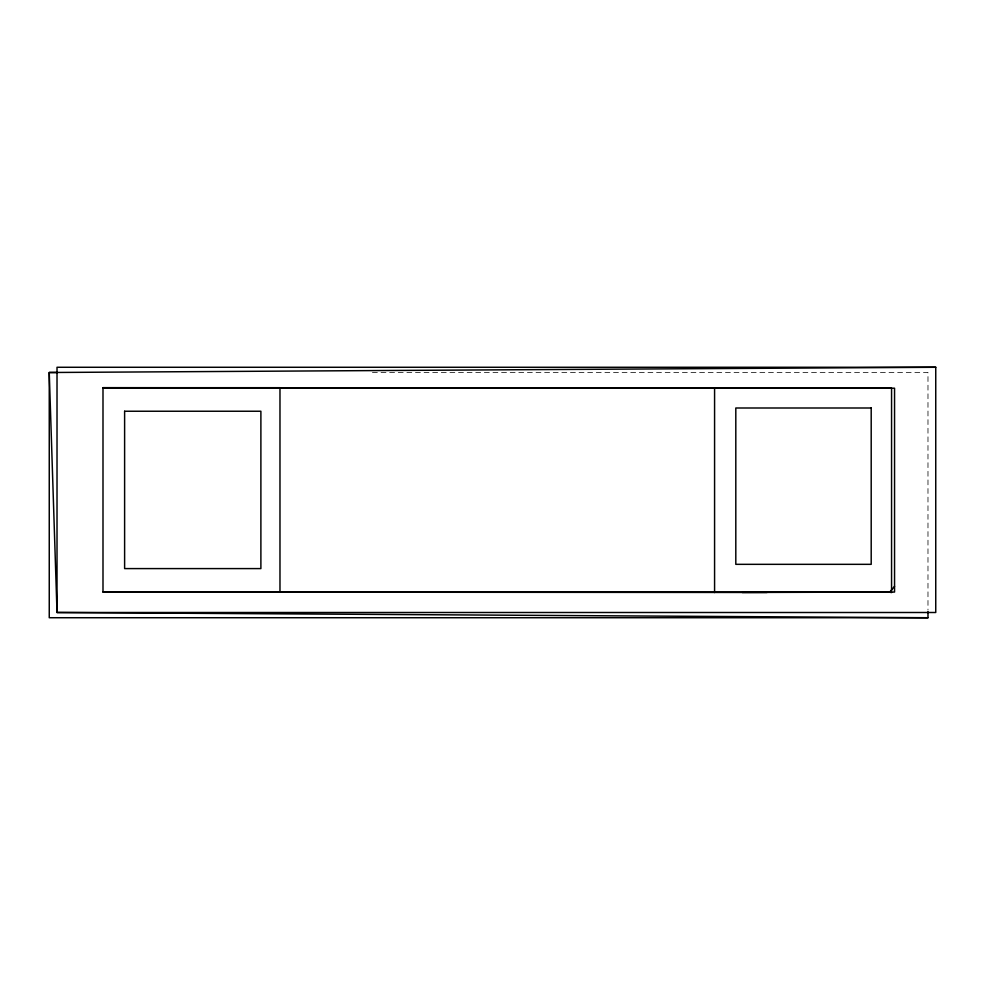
<?xml version="1.0" encoding="UTF-8"?>
<svg xmlns="http://www.w3.org/2000/svg" width="985" height="985" viewBox="0 0 985 985"><rect width="100%" height="100%" fill="white"/><g stroke="black" fill="none" stroke-linecap="round" stroke-linejoin="round"><path stroke-width="0.74" stroke-dasharray="4.92 3.69" d="M372.428 372.502L927.981 372.502L927.981 610.072"/><path stroke-width="1.48" d="M894.552 586.309L889.775 592.059L742.247 592.477M56.945 372.502L49.25 372.502L57.019 612.498L935.75 612.498L935.75 367.27L49.25 372.502L49.25 617.73L927.981 617.73L927.981 611.611M935.75 367.27L57.019 367.27L57.019 612.498L927.981 617.73M767.044 592.477L102.994 592.059L102.994 387.696L279.974 387.696L279.974 592.059M102.994 388.201L894.552 388.201L894.552 592.059L102.994 592.059M102.994 387.696L891.56 388.201L891.56 591.025M890.896 592.551L891.56 592.551M714.581 388.201L714.581 592.551M124.615 411.238L124.615 568.591L260.89 568.591L260.89 411.238L124.615 411.238M871.196 407.999L735.807 407.999L735.807 564.331L871.196 564.331L871.196 407.999"/></g></svg>
